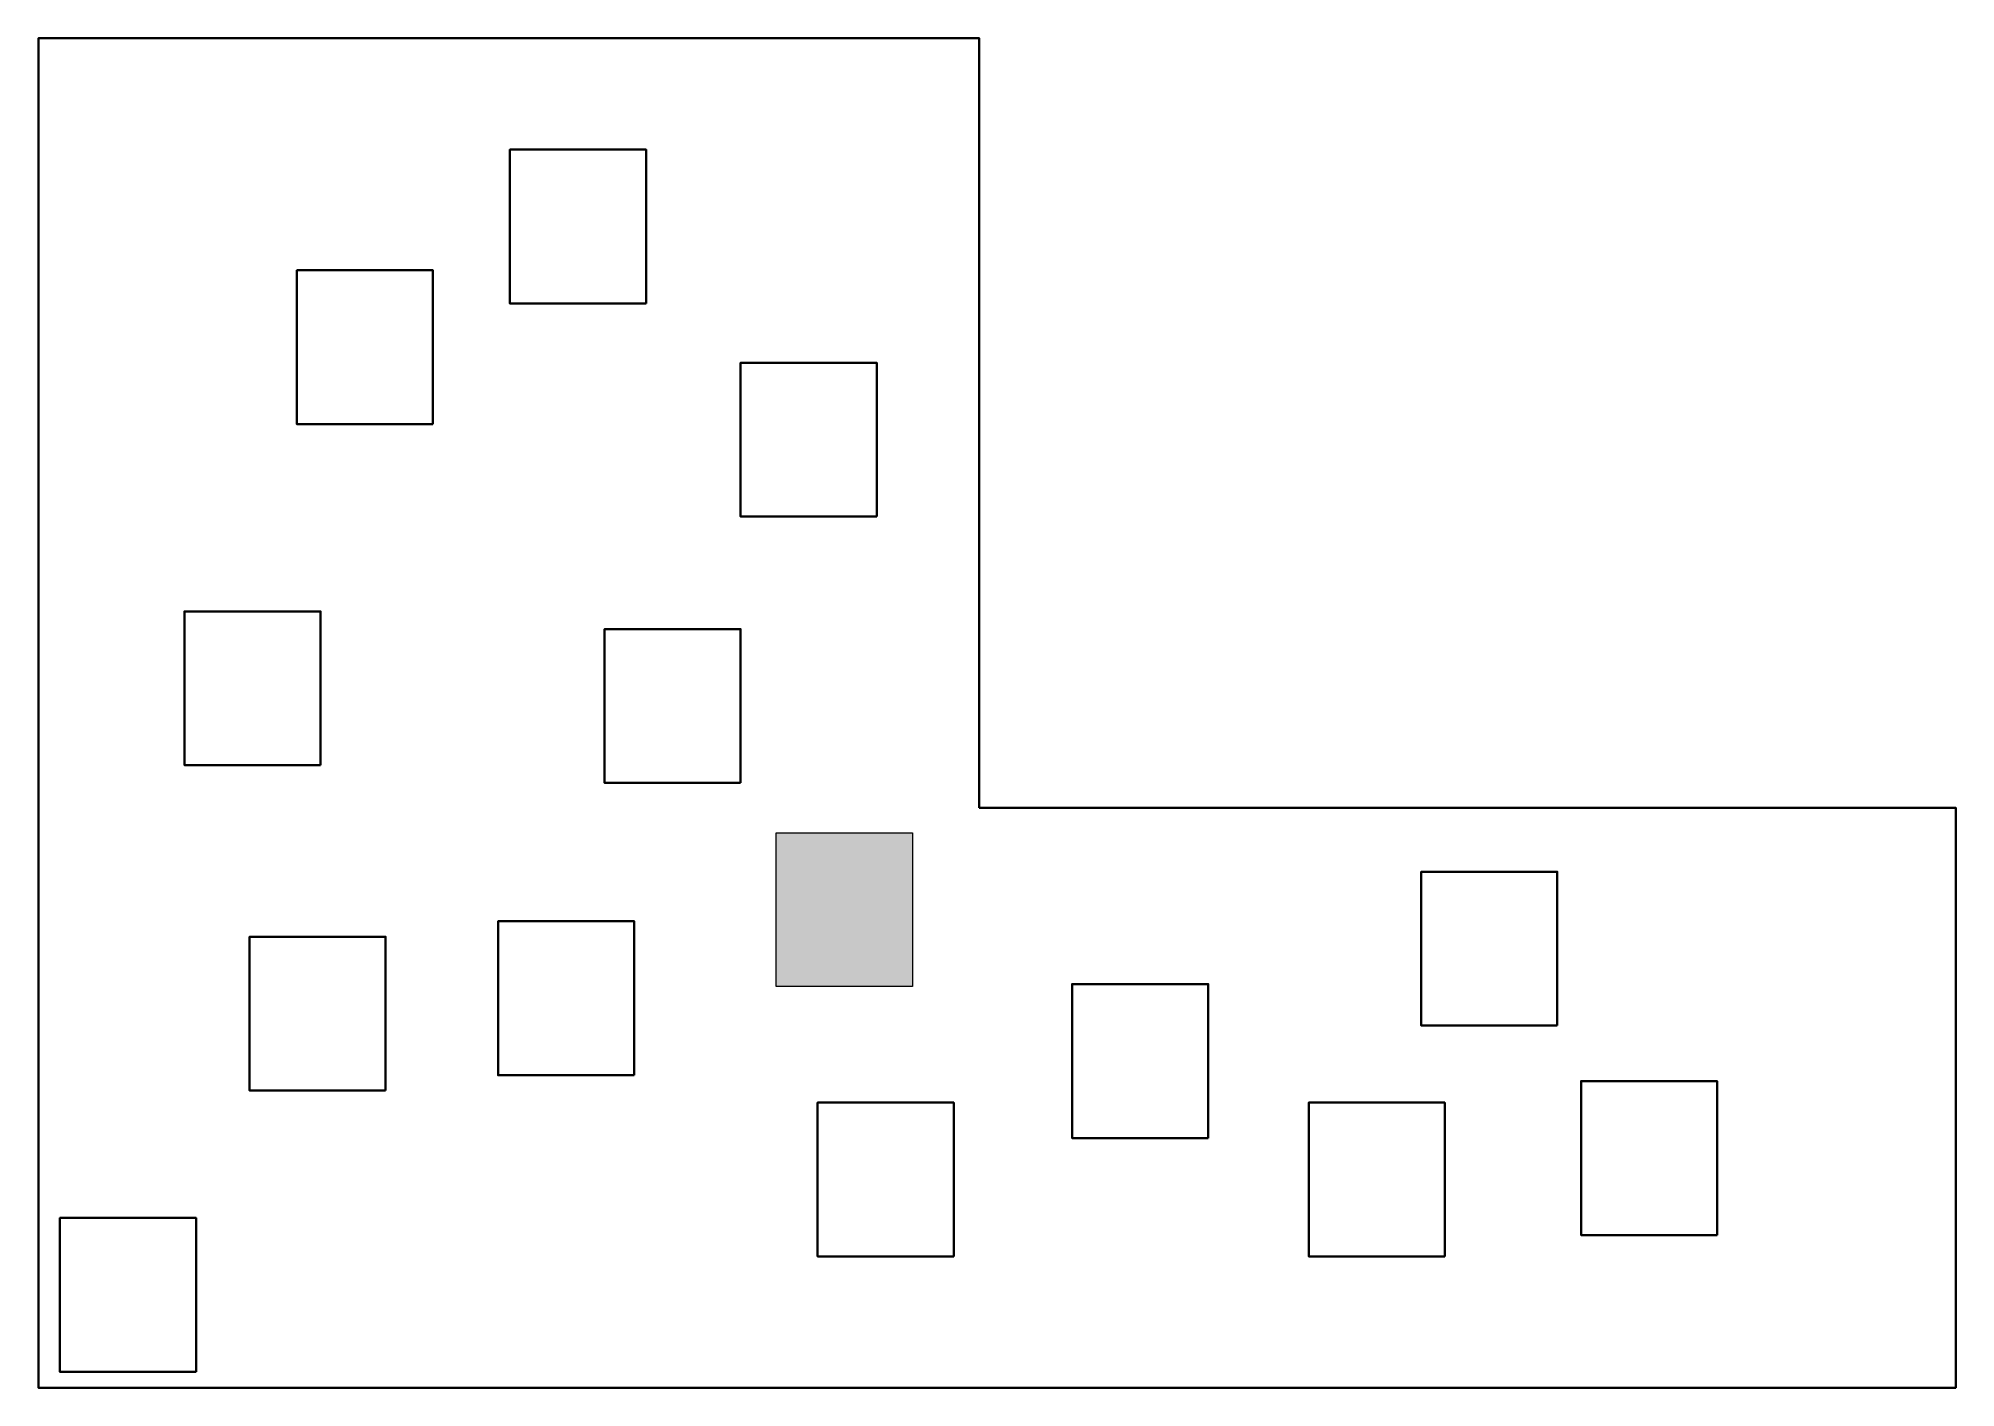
# Model space of a CAD drawing. Header units: inches. Extents: x 19 to 173, y -166 to -57.
import ezdxf

# ---------------------------------------------------------------- set-up
doc = ezdxf.new("R2010")
doc.units = ezdxf.units.IN
doc.header["$MEASUREMENT"] = 0
for name, color, linetype in [('pillar', 7, 'Continuous'), ('racks', 7, 'Continuous'), ('wals', 7, 'Continuous')]:
    doc.layers.add(name, color=color, linetype=linetype)

msp = doc.modelspace()

# ---------------------------------------------------------------- hatches: boundary and pattern name
at = {"layer": 'pillar', "true_color": 0x231f20}
h = msp.add_hatch(color=250, dxfattribs=at)
h.dxf.hatch_style = 2
h.paths.add_polyline_path([(89.33, -133.48), (78.36, -133.48), (78.36, -121.09), (89.33, -121.09)])

# ---------------------------------------------------------------- linework, layer by layer
at = {"layer": 'pillar', "lineweight": 0}
msp.add_lwpolyline([(89.33, -133.48), (78.36, -133.48), (78.36, -121.09), (89.33, -121.09), (89.33, -133.48)], dxfattribs=at)
at = {"layer": 'racks', "color": 250, "lineweight": 35, "true_color": 0x231f20}
for points in [[(67.87, -78.46), (56.9, -78.46), (56.9, -66.06), (67.87, -66.06), (67.87, -78.46)], [(50.71, -88.18), (39.75, -88.18), (39.75, -75.78), (50.71, -75.78), (50.71, -88.18)], [(86.46, -95.62), (75.49, -95.62), (75.49, -83.23), (86.46, -83.23), (86.46, -95.62)], [(41.65, -115.64), (30.68, -115.64), (30.68, -103.25), (41.65, -103.25), (41.65, -115.64)], [(75.49, -117.07), (64.53, -117.07), (64.53, -104.68), (75.49, -104.68), (75.49, -117.07)], [(141.28, -136.62), (130.32, -136.62), (130.32, -124.23), (141.28, -124.23), (141.28, -136.62)], [(46.89, -141.86), (35.93, -141.86), (35.93, -129.47), (46.89, -129.47), (46.89, -141.86)], [(66.92, -140.62), (55.96, -140.62), (55.96, -128.22), (66.92, -128.22), (66.92, -140.62)], [(113.16, -145.68), (102.19, -145.68), (102.19, -133.28), (113.16, -133.28), (113.16, -145.68)], [(113.16, -145.68), (102.19, -145.68), (102.19, -133.28), (113.16, -133.28), (113.16, -145.68)], [(113.16, -145.68), (102.19, -145.68), (102.19, -133.28), (113.16, -133.28), (113.16, -145.68)], [(113.16, -145.68), (102.19, -145.68), (102.19, -133.28), (113.16, -133.28), (113.16, -145.68)], [(113.16, -145.68), (102.19, -145.68), (102.19, -133.28), (113.16, -133.28), (113.16, -145.68)], [(113.16, -145.68), (102.19, -145.68), (102.19, -133.28), (113.16, -133.28), (113.16, -145.68)], [(113.16, -145.68), (102.19, -145.68), (102.19, -133.28), (113.16, -133.28), (113.16, -145.68)], [(113.16, -145.68), (102.19, -145.68), (102.19, -133.28), (113.16, -133.28), (113.16, -145.68)], [(113.16, -145.68), (102.19, -145.68), (102.19, -133.28), (113.16, -133.28), (113.16, -145.68)], [(113.16, -145.68), (102.19, -145.68), (102.19, -133.28), (113.16, -133.28), (113.16, -145.68)], [(113.16, -145.68), (102.19, -145.68), (102.19, -133.28), (113.16, -133.28), (113.16, -145.68)], [(113.16, -145.68), (102.19, -145.68), (102.19, -133.28), (113.16, -133.28), (113.16, -145.68)], [(113.16, -145.68), (102.19, -145.68), (102.19, -133.28), (113.16, -133.28), (113.16, -145.68)], [(113.16, -145.68), (102.19, -145.68), (102.19, -133.28), (113.16, -133.28), (113.16, -145.68)], [(113.16, -145.68), (102.19, -145.68), (102.19, -133.28), (113.16, -133.28), (113.16, -145.68)], [(113.16, -145.68), (102.19, -145.68), (102.19, -133.28), (113.16, -133.28), (113.16, -145.68)], [(113.16, -145.68), (102.19, -145.68), (102.19, -133.28), (113.16, -133.28), (113.16, -145.68)], [(113.16, -145.68), (102.19, -145.68), (102.19, -133.28), (113.16, -133.28), (113.16, -145.68)], [(113.16, -145.68), (102.19, -145.68), (102.19, -133.28), (113.16, -133.28), (113.16, -145.68)], [(113.16, -145.68), (102.19, -145.68), (102.19, -133.28), (113.16, -133.28), (113.16, -145.68)], [(113.16, -145.68), (102.19, -145.68), (102.19, -133.28), (113.16, -133.28), (113.16, -145.68)], [(113.16, -145.68), (102.19, -145.68), (102.19, -133.28), (113.16, -133.28), (113.16, -145.68)], [(113.16, -145.68), (102.19, -145.68), (102.19, -133.28), (113.16, -133.28), (113.16, -145.68)], [(113.16, -145.68), (102.19, -145.68), (102.19, -133.28), (113.16, -133.28), (113.16, -145.68)], [(113.16, -145.68), (102.19, -145.68), (102.19, -133.28), (113.16, -133.28), (113.16, -145.68)], [(113.16, -145.68), (102.19, -145.68), (102.19, -133.28), (113.16, -133.28), (113.16, -145.68)], [(113.16, -145.68), (102.19, -145.68), (102.19, -133.28), (113.16, -133.28), (113.16, -145.68)], [(113.16, -145.68), (102.19, -145.68), (102.19, -133.28), (113.16, -133.28), (113.16, -145.68)], [(113.16, -145.68), (102.19, -145.68), (102.19, -133.28), (113.16, -133.28), (113.16, -145.68)], [(113.16, -145.68), (102.19, -145.68), (102.19, -133.28), (113.16, -133.28), (113.16, -145.68)], [(113.16, -145.68), (102.19, -145.68), (102.19, -133.28), (113.16, -133.28), (113.16, -145.68)], [(113.16, -145.68), (102.19, -145.68), (102.19, -133.28), (113.16, -133.28), (113.16, -145.68)], [(113.16, -145.68), (102.19, -145.68), (102.19, -133.28), (113.16, -133.28), (113.16, -145.68)], [(113.16, -145.68), (102.19, -145.68), (102.19, -133.28), (113.16, -133.28), (113.16, -145.68)], [(113.16, -145.68), (102.19, -145.68), (102.19, -133.28), (113.16, -133.28), (113.16, -145.68)], [(113.16, -145.68), (102.19, -145.68), (102.19, -133.28), (113.16, -133.28), (113.16, -145.68)], [(113.16, -145.68), (102.19, -145.68), (102.19, -133.28), (113.16, -133.28), (113.16, -145.68)], [(113.16, -145.68), (102.19, -145.68), (102.19, -133.28), (113.16, -133.28), (113.16, -145.68)], [(113.16, -145.68), (102.19, -145.68), (102.19, -133.28), (113.16, -133.28), (113.16, -145.68)], [(113.16, -145.68), (102.19, -145.68), (102.19, -133.28), (113.16, -133.28), (113.16, -145.68)], [(113.16, -145.68), (102.19, -145.68), (102.19, -133.28), (113.16, -133.28), (113.16, -145.68)], [(113.16, -145.68), (102.19, -145.68), (102.19, -133.28), (113.16, -133.28), (113.16, -145.68)], [(113.16, -145.68), (102.19, -145.68), (102.19, -133.28), (113.16, -133.28), (113.16, -145.68)], [(113.16, -145.68), (102.19, -145.68), (102.19, -133.28), (113.16, -133.28), (113.16, -145.68)], [(113.16, -145.68), (102.19, -145.68), (102.19, -133.28), (113.16, -133.28), (113.16, -145.68)], [(113.16, -145.68), (102.19, -145.68), (102.19, -133.28), (113.16, -133.28), (113.16, -145.68)], [(113.16, -145.68), (102.19, -145.68), (102.19, -133.28), (113.16, -133.28), (113.16, -145.68)], [(113.16, -145.68), (102.19, -145.68), (102.19, -133.28), (113.16, -133.28), (113.16, -145.68)], [(113.16, -145.68), (102.19, -145.68), (102.19, -133.28), (113.16, -133.28), (113.16, -145.68)], [(113.16, -145.68), (102.19, -145.68), (102.19, -133.28), (113.16, -133.28), (113.16, -145.68)], [(113.16, -145.68), (102.19, -145.68), (102.19, -133.28), (113.16, -133.28), (113.16, -145.68)], [(113.16, -145.68), (102.19, -145.68), (102.19, -133.28), (113.16, -133.28), (113.16, -145.68)], [(113.16, -145.68), (102.19, -145.68), (102.19, -133.28), (113.16, -133.28), (113.16, -145.68)], [(113.16, -145.68), (102.19, -145.68), (102.19, -133.28), (113.16, -133.28), (113.16, -145.68)], [(113.16, -145.68), (102.19, -145.68), (102.19, -133.28), (113.16, -133.28), (113.16, -145.68)], [(113.16, -145.68), (102.19, -145.68), (102.19, -133.28), (113.16, -133.28), (113.16, -145.68)], [(113.16, -145.68), (102.19, -145.68), (102.19, -133.28), (113.16, -133.28), (113.16, -145.68)], [(113.16, -145.68), (102.19, -145.68), (102.19, -133.28), (113.16, -133.28), (113.16, -145.68)], [(113.16, -145.68), (102.19, -145.68), (102.19, -133.28), (113.16, -133.28), (113.16, -145.68)], [(113.16, -145.68), (102.19, -145.68), (102.19, -133.28), (113.16, -133.28), (113.16, -145.68)], [(113.16, -145.68), (102.19, -145.68), (102.19, -133.28), (113.16, -133.28), (113.16, -145.68)], [(113.16, -145.68), (102.19, -145.68), (102.19, -133.28), (113.16, -133.28), (113.16, -145.68)], [(113.16, -145.68), (102.19, -145.68), (102.19, -133.28), (113.16, -133.28), (113.16, -145.68)], [(113.16, -145.68), (102.19, -145.68), (102.19, -133.28), (113.16, -133.28), (113.16, -145.68)], [(113.16, -145.68), (102.19, -145.68), (102.19, -133.28), (113.16, -133.28), (113.16, -145.68)], [(113.16, -145.68), (102.19, -145.68), (102.19, -133.28), (113.16, -133.28), (113.16, -145.68)], [(113.16, -145.68), (102.19, -145.68), (102.19, -133.28), (113.16, -133.28), (113.16, -145.68)], [(113.16, -145.68), (102.19, -145.68), (102.19, -133.28), (113.16, -133.28), (113.16, -145.68)], [(113.16, -145.68), (102.19, -145.68), (102.19, -133.28), (113.16, -133.28), (113.16, -145.68)], [(113.16, -145.68), (102.19, -145.68), (102.19, -133.28), (113.16, -133.28), (113.16, -145.68)], [(113.16, -145.68), (102.19, -145.68), (102.19, -133.28), (113.16, -133.28), (113.16, -145.68)], [(113.16, -145.68), (102.19, -145.68), (102.19, -133.28), (113.16, -133.28), (113.16, -145.68)], [(113.16, -145.68), (102.19, -145.68), (102.19, -133.28), (113.16, -133.28), (113.16, -145.68)], [(113.16, -145.68), (102.19, -145.68), (102.19, -133.28), (113.16, -133.28), (113.16, -145.68)], [(113.16, -145.68), (102.19, -145.68), (102.19, -133.28), (113.16, -133.28), (113.16, -145.68)], [(113.16, -145.68), (102.19, -145.68), (102.19, -133.28), (113.16, -133.28), (113.16, -145.68)], [(113.16, -145.68), (102.19, -145.68), (102.19, -133.28), (113.16, -133.28), (113.16, -145.68)], [(113.16, -145.68), (102.19, -145.68), (102.19, -133.28), (113.16, -133.28), (113.16, -145.68)], [(113.16, -145.68), (102.19, -145.68), (102.19, -133.28), (113.16, -133.28), (113.16, -145.68)], [(113.16, -145.68), (102.19, -145.68), (102.19, -133.28), (113.16, -133.28), (113.16, -145.68)], [(113.16, -145.68), (102.19, -145.68), (102.19, -133.28), (113.16, -133.28), (113.16, -145.68)], [(113.16, -145.68), (102.19, -145.68), (102.19, -133.28), (113.16, -133.28), (113.16, -145.68)], [(113.16, -145.68), (102.19, -145.68), (102.19, -133.28), (113.16, -133.28), (113.16, -145.68)], [(113.16, -145.68), (102.19, -145.68), (102.19, -133.28), (113.16, -133.28), (113.16, -145.68)], [(113.16, -145.68), (102.19, -145.68), (102.19, -133.28), (113.16, -133.28), (113.16, -145.68)], [(113.16, -145.68), (102.19, -145.68), (102.19, -133.28), (113.16, -133.28), (113.16, -145.68)], [(113.16, -145.68), (102.19, -145.68), (102.19, -133.28), (113.16, -133.28), (113.16, -145.68)], [(113.16, -145.68), (102.19, -145.68), (102.19, -133.28), (113.16, -133.28), (113.16, -145.68)], [(113.16, -145.68), (102.19, -145.68), (102.19, -133.28), (113.16, -133.28), (113.16, -145.68)], [(113.16, -145.68), (102.19, -145.68), (102.19, -133.28), (113.16, -133.28), (113.16, -145.68)], [(113.16, -145.68), (102.19, -145.68), (102.19, -133.28), (113.16, -133.28), (113.16, -145.68)], [(113.16, -145.68), (102.19, -145.68), (102.19, -133.28), (113.16, -133.28), (113.16, -145.68)], [(113.16, -145.68), (102.19, -145.68), (102.19, -133.28), (113.16, -133.28), (113.16, -145.68)], [(113.16, -145.68), (102.19, -145.68), (102.19, -133.28), (113.16, -133.28), (113.16, -145.68)], [(113.16, -145.68), (102.19, -145.68), (102.19, -133.28), (113.16, -133.28), (113.16, -145.68)], [(113.16, -145.68), (102.19, -145.68), (102.19, -133.28), (113.16, -133.28), (113.16, -145.68)], [(113.16, -145.68), (102.19, -145.68), (102.19, -133.28), (113.16, -133.28), (113.16, -145.68)], [(113.16, -145.68), (102.19, -145.68), (102.19, -133.28), (113.16, -133.28), (113.16, -145.68)], [(113.16, -145.68), (102.19, -145.68), (102.19, -133.28), (113.16, -133.28), (113.16, -145.68)], [(113.16, -145.68), (102.19, -145.68), (102.19, -133.28), (113.16, -133.28), (113.16, -145.68)], [(113.16, -145.68), (102.19, -145.68), (102.19, -133.28), (113.16, -133.28), (113.16, -145.68)], [(113.16, -145.68), (102.19, -145.68), (102.19, -133.28), (113.16, -133.28), (113.16, -145.68)], [(113.16, -145.68), (102.19, -145.68), (102.19, -133.28), (113.16, -133.28), (113.16, -145.68)], [(113.16, -145.68), (102.19, -145.68), (102.19, -133.28), (113.16, -133.28), (113.16, -145.68)], [(113.16, -145.68), (102.19, -145.68), (102.19, -133.28), (113.16, -133.28), (113.16, -145.68)], [(113.16, -145.68), (102.19, -145.68), (102.19, -133.28), (113.16, -133.28), (113.16, -145.68)], [(113.16, -145.68), (102.19, -145.68), (102.19, -133.28), (113.16, -133.28), (113.16, -145.68)], [(113.16, -145.68), (102.19, -145.68), (102.19, -133.28), (113.16, -133.28), (113.16, -145.68)], [(113.16, -145.68), (102.19, -145.68), (102.19, -133.28), (113.16, -133.28), (113.16, -145.68)], [(113.16, -145.68), (102.19, -145.68), (102.19, -133.28), (113.16, -133.28), (113.16, -145.68)], [(113.16, -145.68), (102.19, -145.68), (102.19, -133.28), (113.16, -133.28), (113.16, -145.68)], [(113.16, -145.68), (102.19, -145.68), (102.19, -133.28), (113.16, -133.28), (113.16, -145.68)], [(113.16, -145.68), (102.19, -145.68), (102.19, -133.28), (113.16, -133.28), (113.16, -145.68)], [(113.16, -145.68), (102.19, -145.68), (102.19, -133.28), (113.16, -133.28), (113.16, -145.68)], [(113.16, -145.68), (102.19, -145.68), (102.19, -133.28), (113.16, -133.28), (113.16, -145.68)], [(113.16, -145.68), (102.19, -145.68), (102.19, -133.28), (113.16, -133.28), (113.16, -145.68)], [(113.16, -145.68), (102.19, -145.68), (102.19, -133.28), (113.16, -133.28), (113.16, -145.68)], [(113.16, -145.68), (102.19, -145.68), (102.19, -133.28), (113.16, -133.28), (113.16, -145.68)], [(113.16, -145.68), (102.19, -145.68), (102.19, -133.28), (113.16, -133.28), (113.16, -145.68)], [(113.16, -145.68), (102.19, -145.68), (102.19, -133.28), (113.16, -133.28), (113.16, -145.68)], [(113.16, -145.68), (102.19, -145.68), (102.19, -133.28), (113.16, -133.28), (113.16, -145.68)], [(113.16, -145.68), (102.19, -145.68), (102.19, -133.28), (113.16, -133.28), (113.16, -145.68)], [(113.16, -145.68), (102.19, -145.68), (102.19, -133.28), (113.16, -133.28), (113.16, -145.68)], [(113.16, -145.68), (102.19, -145.68), (102.19, -133.28), (113.16, -133.28), (113.16, -145.68)], [(113.16, -145.68), (102.19, -145.68), (102.19, -133.28), (113.16, -133.28), (113.16, -145.68)], [(113.16, -145.68), (102.19, -145.68), (102.19, -133.28), (113.16, -133.28), (113.16, -145.68)], [(113.16, -145.68), (102.19, -145.68), (102.19, -133.28), (113.16, -133.28), (113.16, -145.68)], [(113.16, -145.68), (102.19, -145.68), (102.19, -133.28), (113.16, -133.28), (113.16, -145.68)], [(113.16, -145.68), (102.19, -145.68), (102.19, -133.28), (113.16, -133.28), (113.16, -145.68)], [(113.16, -145.68), (102.19, -145.68), (102.19, -133.28), (113.16, -133.28), (113.16, -145.68)], [(113.16, -145.68), (102.19, -145.68), (102.19, -133.28), (113.16, -133.28), (113.16, -145.68)], [(113.16, -145.68), (102.19, -145.68), (102.19, -133.28), (113.16, -133.28), (113.16, -145.68)], [(113.16, -145.68), (102.19, -145.68), (102.19, -133.28), (113.16, -133.28), (113.16, -145.68)], [(113.16, -145.68), (102.19, -145.68), (102.19, -133.28), (113.16, -133.28), (113.16, -145.68)], [(113.16, -145.68), (102.19, -145.68), (102.19, -133.28), (113.16, -133.28), (113.16, -145.68)], [(113.16, -145.68), (102.19, -145.68), (102.19, -133.28), (113.16, -133.28), (113.16, -145.68)], [(113.16, -145.68), (102.19, -145.68), (102.19, -133.28), (113.16, -133.28), (113.16, -145.68)], [(113.16, -145.68), (102.19, -145.68), (102.19, -133.28), (113.16, -133.28), (113.16, -145.68)], [(113.16, -145.68), (102.19, -145.68), (102.19, -133.28), (113.16, -133.28), (113.16, -145.68)], [(113.16, -145.68), (102.19, -145.68), (102.19, -133.28), (113.16, -133.28), (113.16, -145.68)], [(113.16, -145.68), (102.19, -145.68), (102.19, -133.28), (113.16, -133.28), (113.16, -145.68)], [(113.16, -145.68), (102.19, -145.68), (102.19, -133.28), (113.16, -133.28), (113.16, -145.68)], [(113.16, -145.68), (102.19, -145.68), (102.19, -133.28), (113.16, -133.28), (113.16, -145.68)], [(113.16, -145.68), (102.19, -145.68), (102.19, -133.28), (113.16, -133.28), (113.16, -145.68)], [(113.16, -145.68), (102.19, -145.68), (102.19, -133.28), (113.16, -133.28), (113.16, -145.68)], [(113.16, -145.68), (102.19, -145.68), (102.19, -133.28), (113.16, -133.28), (113.16, -145.68)], [(113.16, -145.68), (102.19, -145.68), (102.19, -133.28), (113.16, -133.28), (113.16, -145.68)], [(113.16, -145.68), (102.19, -145.68), (102.19, -133.28), (113.16, -133.28), (113.16, -145.68)], [(113.16, -145.68), (102.19, -145.68), (102.19, -133.28), (113.16, -133.28), (113.16, -145.68)], [(113.16, -145.68), (102.19, -145.68), (102.19, -133.28), (113.16, -133.28), (113.16, -145.68)], [(113.16, -145.68), (102.19, -145.68), (102.19, -133.28), (113.16, -133.28), (113.16, -145.68)], [(113.16, -145.68), (102.19, -145.68), (102.19, -133.28), (113.16, -133.28), (113.16, -145.68)], [(113.16, -145.68), (102.19, -145.68), (102.19, -133.28), (113.16, -133.28), (113.16, -145.68)], [(113.16, -145.68), (102.19, -145.68), (102.19, -133.28), (113.16, -133.28), (113.16, -145.68)], [(113.16, -145.68), (102.19, -145.68), (102.19, -133.28), (113.16, -133.28), (113.16, -145.68)], [(113.16, -145.68), (102.19, -145.68), (102.19, -133.28), (113.16, -133.28), (113.16, -145.68)], [(113.16, -145.68), (102.19, -145.68), (102.19, -133.28), (113.16, -133.28), (113.16, -145.68)], [(113.16, -145.68), (102.19, -145.68), (102.19, -133.28), (113.16, -133.28), (113.16, -145.68)], [(154.16, -153.49), (143.2, -153.49), (143.2, -141.09), (154.16, -141.09), (154.16, -153.49)], [(92.66, -155.21), (81.69, -155.21), (81.69, -142.82), (92.66, -142.82), (92.66, -155.21)], [(132.22, -155.21), (121.26, -155.21), (121.26, -142.82), (132.22, -142.82), (132.22, -155.21)], [(31.62, -164.52), (20.65, -164.52), (20.65, -152.12), (31.62, -152.12), (31.62, -164.52)]]:
    msp.add_lwpolyline(points, dxfattribs=at)
at = {"layer": 'wals', "color": 250, "lineweight": 35, "true_color": 0x231f20}
msp.add_lwpolyline([(94.72, -119.07), (94.72, -57.09), (18.92, -57.09), (18.92, -165.79), (94.72, -165.79), (173.38, -165.79), (173.38, -119.07), (94.72, -119.07)], dxfattribs=at)

doc.saveas('drawing.dxf')
